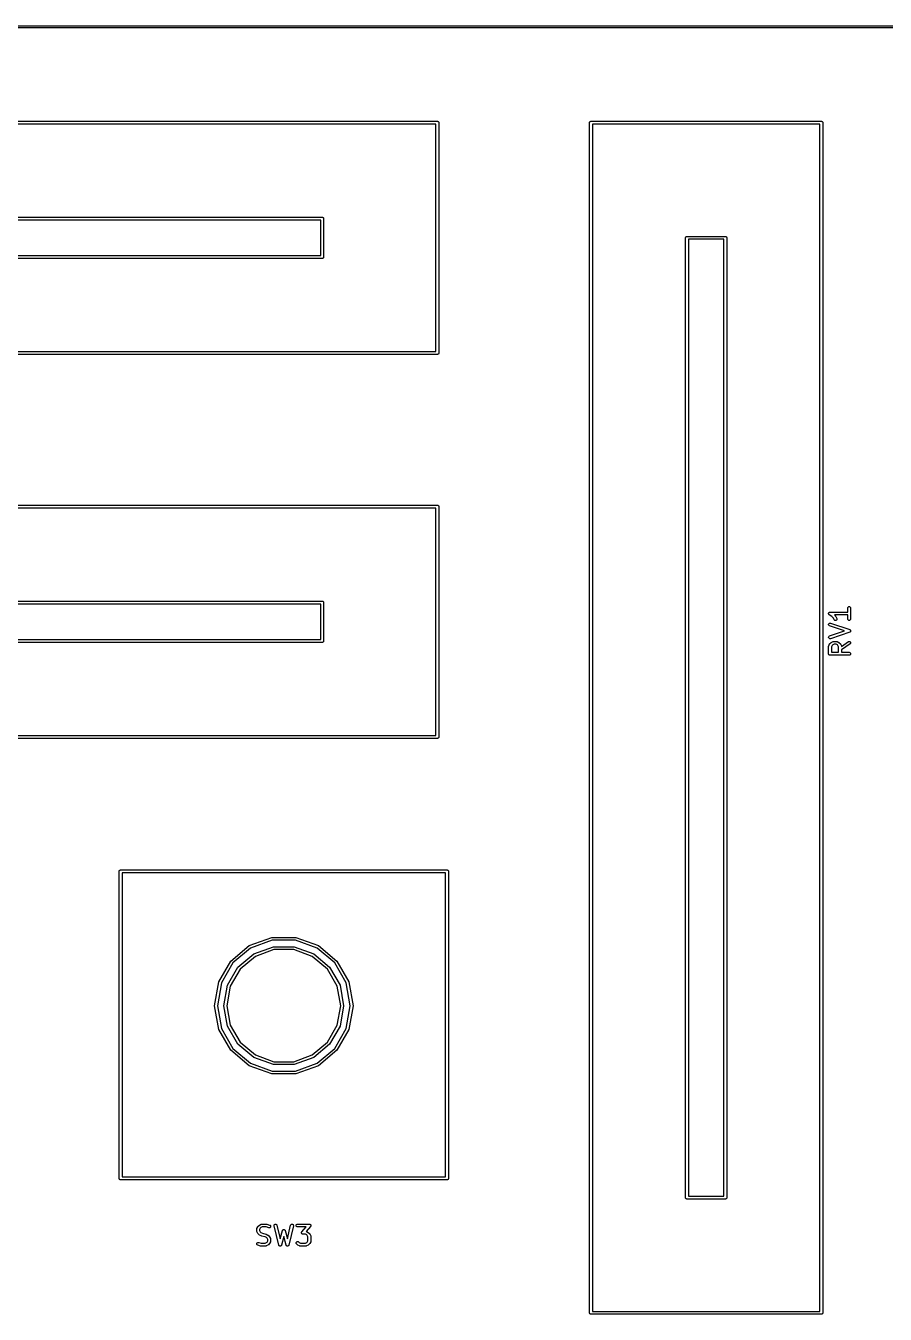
# Model space of a CAD drawing. Extents: x 21 to 201, y -164 to -39.
# Drawn here: x 74.6 to 119.3, y -106.1 to -39 of the extents above; entities that cross this region are included whole.
import ezdxf

# ---------------------------------------------------------------- set-up
doc = ezdxf.new("R2010")
doc.units = 0
doc.header["$MEASUREMENT"] = 0
doc.layers.add('BLACK', color=7, linetype='CONTINUOUS')

msp = doc.modelspace()

# ---------------------------------------------------------------- linework, layer by layer
at = {"layer": 'Black'}
for p, q in [((21, -38.95), (201, -38.95)), ((200.95, -39.05), (21.05, -39.05)), ((34, -43.925), (96, -43.925)), ((95.925, -44.075), (34.075, -44.075)), ((95.925, -55.925), (95.925, -44.075)), ((96, -43.925), (96.0065, -43.9261)), ((96.0065, -43.9261), (96.013, -43.9261)), ((96.013, -43.9261), (96.0192, -43.9284)), ((96.0192, -43.9284), (96.0257, -43.9295)), ((96.0257, -43.9295), (96.0313, -43.9328)), ((96.0313, -43.9328), (96.0375, -43.935)), ((96.0375, -43.935), (96.0425, -43.9393)), ((96.0425, -43.9393), (96.0482, -43.9425)), ((96.0482, -43.9425), (96.0524, -43.9476)), ((96.0524, -43.9476), (96.0575, -43.9518)), ((96.0575, -43.9518), (96.0607, -43.9575)), ((96.0607, -43.9575), (96.065, -43.9625)), ((96.065, -43.9625), (96.0672, -43.9687)), ((96.0672, -43.9687), (96.0705, -43.9743)), ((96.0705, -43.9743), (96.0716, -43.9808)), ((96.0716, -43.9808), (96.0739, -43.987)), ((96.0739, -43.987), (96.0739, -43.9935)), ((96.0739, -43.9935), (96.075, -44)), ((96.075, -44), (96.075, -56)), ((103.925, -44), (103.926, -43.9935)), ((103.925, -106), (103.925, -44)), ((103.926, -43.987), (103.928, -43.9808)), ((103.926, -43.9935), (103.926, -43.987)), ((103.928, -43.9808), (103.93, -43.9743)), ((103.93, -43.9743), (103.933, -43.9687)), ((103.933, -43.9687), (103.935, -43.9625)), ((103.935, -43.9625), (103.939, -43.9575)), ((103.939, -43.9575), (103.943, -43.9518)), ((103.943, -43.9518), (103.948, -43.9476)), ((103.948, -43.9476), (103.952, -43.9425)), ((103.952, -43.9425), (103.957, -43.9393)), ((103.957, -43.9393), (103.962, -43.935)), ((103.962, -43.935), (103.969, -43.9328)), ((103.969, -43.9328), (103.974, -43.9295)), ((103.974, -43.9295), (103.981, -43.9284)), ((103.981, -43.9284), (103.987, -43.9261)), ((103.987, -43.9261), (103.994, -43.9261)), ((103.994, -43.9261), (104, -43.925)), ((104, -43.925), (116, -43.925)), ((104.075, -44.075), (104.075, -105.925)), ((115.925, -44.075), (104.075, -44.075)), ((115.925, -105.5), (115.925, -44.075)), ((116, -43.925), (116.006, -43.9261)), ((116.006, -43.9261), (116.013, -43.9261)), ((116.013, -43.9261), (116.019, -43.9284)), ((116.019, -43.9284), (116.026, -43.9295)), ((116.026, -43.9295), (116.031, -43.9328)), ((116.031, -43.9328), (116.037, -43.935)), ((116.037, -43.935), (116.043, -43.9393)), ((116.043, -43.9393), (116.048, -43.9425)), ((116.048, -43.9425), (116.052, -43.9476)), ((116.052, -43.9476), (116.057, -43.9518)), ((116.057, -43.9518), (116.061, -43.9575)), ((116.061, -43.9575), (116.065, -43.9625)), ((116.065, -43.9625), (116.067, -43.9687)), ((116.067, -43.9687), (116.07, -43.9743)), ((116.07, -43.9743), (116.072, -43.9808)), ((116.072, -43.9808), (116.074, -43.987)), ((116.074, -43.987), (116.074, -43.9935)), ((116.074, -43.9935), (116.075, -44)), ((116.075, -44), (116.075, -105.5)), ((40, -48.925), (90, -48.925)), ((90, -48.925), (90.0065, -48.9261)), ((90.0065, -48.9261), (90.013, -48.9261)), ((90.013, -48.9261), (90.0192, -48.9284)), ((90.0192, -48.9284), (90.0257, -48.9295)), ((90.0257, -48.9295), (90.0313, -48.9328)), ((90.0313, -48.9328), (90.0375, -48.935)), ((90.0375, -48.935), (90.0425, -48.9393)), ((90.0425, -48.9393), (90.0482, -48.9425)), ((90.0482, -48.9425), (90.0524, -48.9476)), ((90.0524, -48.9476), (90.0575, -48.9518)), ((90.0575, -48.9518), (90.0607, -48.9575)), ((90.0607, -48.9575), (90.065, -48.9625)), ((90.065, -48.9625), (90.0672, -48.9687)), ((90.0672, -48.9687), (90.0705, -48.9743)), ((90.0705, -48.9743), (90.0716, -48.9808)), ((90.0716, -48.9808), (90.0739, -48.987)), ((90.0739, -48.987), (90.0739, -48.9935)), ((90.0739, -48.9935), (90.075, -49)), ((90.075, -49), (90.075, -51)), ((89.925, -49.075), (40.075, -49.075)), ((89.925, -50.925), (89.925, -49.075)), ((108.925, -50), (108.926, -49.9935)), ((108.925, -100), (108.925, -50)), ((108.926, -49.987), (108.928, -49.9808)), ((108.926, -49.9935), (108.926, -49.987)), ((108.928, -49.9808), (108.93, -49.9743)), ((108.93, -49.9743), (108.933, -49.9687)), ((108.933, -49.9687), (108.935, -49.9625)), ((108.935, -49.9625), (108.939, -49.9575)), ((108.939, -49.9575), (108.943, -49.9518)), ((108.943, -49.9518), (108.948, -49.9476)), ((108.948, -49.9476), (108.952, -49.9425)), ((108.952, -49.9425), (108.957, -49.9393)), ((108.957, -49.9393), (108.962, -49.935)), ((108.962, -49.935), (108.969, -49.9328)), ((108.969, -49.9328), (108.974, -49.9295)), ((108.974, -49.9295), (108.981, -49.9284)), ((108.981, -49.9284), (108.987, -49.9261)), ((108.987, -49.9261), (108.994, -49.9261)), ((108.994, -49.9261), (109, -49.925)), ((109, -49.925), (111, -49.925)), ((109.075, -50.075), (109.075, -99.925)), ((110.925, -50.075), (109.075, -50.075)), ((110.925, -99.925), (110.925, -50.075)), ((111, -49.925), (111.006, -49.9261)), ((111.006, -49.9261), (111.013, -49.9261)), ((111.013, -49.9261), (111.019, -49.9284)), ((111.019, -49.9284), (111.026, -49.9295)), ((111.026, -49.9295), (111.031, -49.9328)), ((111.031, -49.9328), (111.037, -49.935)), ((111.037, -49.935), (111.043, -49.9393)), ((111.043, -49.9393), (111.048, -49.9425)), ((111.048, -49.9425), (111.052, -49.9476)), ((111.052, -49.9476), (111.057, -49.9518)), ((111.057, -49.9518), (111.061, -49.9575)), ((111.061, -49.9575), (111.065, -49.9625)), ((111.065, -49.9625), (111.067, -49.9687)), ((111.067, -49.9687), (111.07, -49.9743)), ((111.07, -49.9743), (111.072, -49.9808)), ((111.072, -49.9808), (111.074, -49.987)), ((111.074, -49.987), (111.074, -49.9935)), ((111.074, -49.9935), (111.075, -50)), ((111.075, -50), (111.075, -100)), ((40.075, -50.925), (89.925, -50.925)), ((90.0739, -51.013), (90.0716, -51.0192)), ((90.075, -51), (90.0739, -51.0065)), ((90.0739, -51.0065), (90.0739, -51.013)), ((90, -51.075), (40, -51.075)), ((90.0065, -51.0739), (90, -51.075)), ((90.013, -51.0739), (90.0065, -51.0739)), ((90.0192, -51.0716), (90.013, -51.0739)), ((90.0257, -51.0705), (90.0192, -51.0716)), ((90.0313, -51.0672), (90.0257, -51.0705)), ((90.0375, -51.065), (90.0313, -51.0672)), ((90.0425, -51.0607), (90.0375, -51.065)), ((90.0482, -51.0575), (90.0425, -51.0607)), ((90.0524, -51.0524), (90.0482, -51.0575)), ((90.0575, -51.0482), (90.0524, -51.0524)), ((90.0607, -51.0425), (90.0575, -51.0482)), ((90.065, -51.0375), (90.0607, -51.0425)), ((90.0672, -51.0313), (90.065, -51.0375)), ((90.0705, -51.0257), (90.0672, -51.0313)), ((90.0716, -51.0192), (90.0705, -51.0257)), ((34.5, -55.925), (95.925, -55.925)), ((96, -56.075), (34.5, -56.075)), ((96.0065, -56.0739), (96, -56.075)), ((96.013, -56.0739), (96.0065, -56.0739)), ((96.0192, -56.0716), (96.013, -56.0739)), ((96.0257, -56.0705), (96.0192, -56.0716)), ((96.0313, -56.0672), (96.0257, -56.0705)), ((96.0375, -56.065), (96.0313, -56.0672)), ((96.0425, -56.0607), (96.0375, -56.065)), ((96.0482, -56.0575), (96.0425, -56.0607)), ((96.0524, -56.0524), (96.0482, -56.0575)), ((96.0575, -56.0482), (96.0524, -56.0524)), ((96.0607, -56.0425), (96.0575, -56.0482)), ((96.065, -56.0375), (96.0607, -56.0425)), ((96.0672, -56.0313), (96.065, -56.0375)), ((96.0705, -56.0257), (96.0672, -56.0313)), ((96.0716, -56.0192), (96.0705, -56.0257)), ((96.0739, -56.013), (96.0716, -56.0192)), ((96.075, -56), (96.0739, -56.0065)), ((96.0739, -56.0065), (96.0739, -56.013)), ((34, -63.925), (96, -63.925)), ((95.925, -64.075), (34.075, -64.075)), ((95.925, -75.925), (95.925, -64.075)), ((96, -63.925), (96.0065, -63.9261)), ((96.0065, -63.9261), (96.013, -63.9261)), ((96.013, -63.9261), (96.0192, -63.9284)), ((96.0192, -63.9284), (96.0257, -63.9295)), ((96.0257, -63.9295), (96.0313, -63.9328)), ((96.0313, -63.9328), (96.0375, -63.935)), ((96.0375, -63.935), (96.0425, -63.9393)), ((96.0425, -63.9393), (96.0482, -63.9425)), ((96.0482, -63.9425), (96.0524, -63.9476)), ((96.0524, -63.9476), (96.0575, -63.9518)), ((96.0575, -63.9518), (96.0607, -63.9575)), ((96.0607, -63.9575), (96.065, -63.9625)), ((96.065, -63.9625), (96.0672, -63.9687)), ((96.0672, -63.9687), (96.0705, -63.9743)), ((96.0705, -63.9743), (96.0716, -63.9808)), ((96.0716, -63.9808), (96.0739, -63.987)), ((96.0739, -63.987), (96.0739, -63.9935)), ((96.0739, -63.9935), (96.075, -64)), ((96.075, -64), (96.075, -76)), ((40, -68.925), (90, -68.925)), ((89.925, -69.075), (40.075, -69.075)), ((89.925, -70.925), (89.925, -69.075)), ((90, -68.925), (90.0065, -68.9261)), ((90.0065, -68.9261), (90.013, -68.9261)), ((90.013, -68.9261), (90.0192, -68.9284)), ((90.0192, -68.9284), (90.0257, -68.9295)), ((90.0257, -68.9295), (90.0313, -68.9328)), ((90.0313, -68.9328), (90.0375, -68.935)), ((90.0375, -68.935), (90.0425, -68.9393)), ((90.0425, -68.9393), (90.0482, -68.9425)), ((90.0482, -68.9425), (90.0524, -68.9476)), ((90.0524, -68.9476), (90.0575, -68.9518)), ((90.0575, -68.9518), (90.0607, -68.9575)), ((90.0607, -68.9575), (90.065, -68.9625)), ((90.065, -68.9625), (90.0672, -68.9687)), ((90.0672, -68.9687), (90.0705, -68.9743)), ((90.0705, -68.9743), (90.0716, -68.9808)), ((90.0716, -68.9808), (90.0739, -68.987)), ((90.0739, -68.987), (90.0739, -68.9935)), ((90.0739, -68.9935), (90.075, -69)), ((90.075, -69), (90.075, -71)), ((116.378, -69.5666), (116.379, -69.5626)), ((116.379, -69.5755), (116.378, -69.5666)), ((116.379, -69.5584), (116.382, -69.55)), ((116.379, -69.5626), (116.379, -69.5584)), ((116.379, -69.5845), (116.379, -69.5755)), ((116.38, -69.5884), (116.379, -69.5845)), ((116.38, -69.5925), (116.38, -69.5884)), ((116.384, -69.6005), (116.38, -69.5925)), ((116.382, -69.55), (116.384, -69.5413)), ((116.384, -69.5413), (116.386, -69.5378)), ((116.387, -69.6089), (116.384, -69.6005)), ((116.386, -69.5378), (116.387, -69.5339)), ((116.387, -69.5339), (116.393, -69.5271)), ((116.39, -69.6121), (116.387, -69.6089)), ((116.392, -69.6158), (116.39, -69.6121)), ((116.398, -69.622), (116.392, -69.6158)), ((116.393, -69.5271), (116.398, -69.5196)), ((116.398, -69.5196), (116.402, -69.5172)), ((116.404, -69.6289), (116.398, -69.622)), ((116.402, -69.5172), (116.404, -69.514)), ((116.404, -69.514), (116.412, -69.5095)), ((116.408, -69.631), (116.404, -69.6289)), ((116.411, -69.6338), (116.408, -69.631)), ((116.547, -69.725), (116.411, -69.6338)), ((116.412, -69.5095), (116.419, -69.5042)), ((116.419, -69.5042), (116.423, -69.503)), ((116.423, -69.503), (116.427, -69.501)), ((116.427, -69.501), (116.436, -69.4994)), ((116.436, -69.4994), (116.444, -69.4969)), ((116.444, -69.4969), (116.448, -69.4972)), ((116.448, -69.4972), (116.452, -69.4964)), ((116.452, -69.4964), (117.377, -69.4964)), ((116.629, -69.8063), (116.547, -69.725)), ((116.671, -69.8907), (116.629, -69.8063)), ((117.377, -69.6464), (116.681, -69.6464)), ((116.681, -69.6464), (116.744, -69.7089)), ((116.744, -69.7089), (116.75, -69.7187)), ((116.75, -69.7187), (116.758, -69.7284)), ((116.758, -69.7284), (116.805, -69.8236)), ((117.377, -69.2857), (117.382, -69.2601)), ((117.377, -69.4964), (117.377, -69.2857)), ((117.377, -69.8571), (117.377, -69.6464)), ((117.382, -69.2601), (117.395, -69.2375)), ((117.395, -69.2375), (117.415, -69.2208)), ((117.415, -69.2208), (117.439, -69.2119)), ((117.439, -69.2119), (117.465, -69.2119)), ((117.465, -69.2119), (117.49, -69.2208)), ((117.49, -69.2208), (117.51, -69.2375)), ((117.51, -69.2375), (117.523, -69.2601)), ((117.523, -69.2601), (117.527, -69.2857)), ((117.527, -69.2857), (117.527, -69.8571)), ((116.378, -70.1319), (116.386, -70.1071)), ((116.379, -70.1579), (116.378, -70.1319)), ((116.388, -70.1821), (116.379, -70.1579)), ((116.386, -70.1071), (116.403, -70.0867)), ((116.406, -70.2016), (116.388, -70.1821)), ((116.403, -70.0867), (116.425, -70.0731)), ((116.429, -70.214), (116.406, -70.2016)), ((116.425, -70.0731), (116.45, -70.0679)), ((117.215, -70.4762), (116.429, -70.214)), ((116.429, -70.7384), (117.215, -70.4762)), ((116.45, -70.0679), (116.476, -70.0717)), ((116.476, -70.0717), (117.476, -70.405)), ((116.687, -69.9116), (116.671, -69.8907)), ((116.708, -69.926), (116.687, -69.9116)), ((116.734, -69.932), (116.708, -69.926)), ((116.759, -69.929), (116.734, -69.932)), ((116.783, -69.9174), (116.759, -69.929)), ((116.801, -69.8985), (116.783, -69.9174)), ((116.811, -69.8746), (116.801, -69.8985)), ((116.805, -69.8236), (116.813, -69.8486)), ((116.813, -69.8486), (116.811, -69.8746)), ((117.382, -69.8828), (117.377, -69.8571)), ((117.395, -69.9054), (117.382, -69.8828)), ((117.415, -69.9221), (117.395, -69.9054)), ((117.439, -69.931), (117.415, -69.9221)), ((117.465, -69.931), (117.439, -69.931)), ((117.49, -69.9221), (117.465, -69.931)), ((117.476, -70.405), (117.478, -70.406)), ((117.478, -70.406), (117.48, -70.4064)), ((117.48, -70.4064), (117.489, -70.4122)), ((117.489, -70.4122), (117.499, -70.4174)), ((117.51, -69.9054), (117.49, -69.9221)), ((117.499, -70.4174), (117.5, -70.419)), ((117.5, -70.419), (117.502, -70.4201)), ((117.502, -70.4201), (117.509, -70.4287)), ((117.509, -70.4287), (117.516, -70.4369)), ((117.523, -69.8828), (117.51, -69.9054)), ((117.516, -70.4369), (117.517, -70.4389)), ((117.517, -70.4389), (117.518, -70.4405)), ((117.518, -70.4405), (117.522, -70.4509)), ((117.522, -70.4509), (117.526, -70.4612)), ((117.527, -69.8571), (117.523, -69.8828)), ((117.526, -70.4612), (117.526, -70.4632)), ((117.526, -70.4632), (117.527, -70.4652)), ((117.527, -70.4652), (117.526, -70.4762)), ((117.526, -70.4762), (117.527, -70.4872)), ((90, -71.075), (40, -71.075)), ((40.075, -70.925), (89.925, -70.925)), ((90.0065, -71.0739), (90, -71.075)), ((90.013, -71.0739), (90.0065, -71.0739)), ((90.0192, -71.0716), (90.013, -71.0739)), ((90.0257, -71.0705), (90.0192, -71.0716)), ((90.0313, -71.0672), (90.0257, -71.0705)), ((90.0375, -71.065), (90.0313, -71.0672)), ((90.0425, -71.0607), (90.0375, -71.065)), ((90.0482, -71.0575), (90.0425, -71.0607)), ((90.0524, -71.0524), (90.0482, -71.0575)), ((90.0575, -71.0482), (90.0524, -71.0524)), ((90.0607, -71.0425), (90.0575, -71.0482)), ((90.065, -71.0375), (90.0607, -71.0425)), ((90.0672, -71.0313), (90.065, -71.0375)), ((90.0705, -71.0257), (90.0672, -71.0313)), ((90.0716, -71.0192), (90.0705, -71.0257)), ((90.0739, -71.013), (90.0716, -71.0192)), ((90.075, -71), (90.0739, -71.0065)), ((90.0739, -71.0065), (90.0739, -71.013)), ((116.378, -70.8205), (116.379, -70.7945)), ((116.386, -70.8452), (116.378, -70.8205)), ((116.379, -70.7945), (116.388, -70.7703)), ((116.403, -70.8656), (116.386, -70.8452)), ((116.388, -70.7703), (116.406, -70.7508)), ((116.425, -70.8793), (116.403, -70.8656)), ((116.406, -70.7508), (116.429, -70.7384)), ((116.45, -70.8845), (116.425, -70.8793)), ((116.433, -71.1569), (116.44, -71.1473)), ((116.44, -71.1473), (116.447, -71.1374)), ((116.447, -71.1374), (116.495, -71.0898)), ((116.476, -70.8807), (116.45, -70.8845)), ((117.476, -70.5473), (116.476, -70.8807)), ((116.495, -71.0898), (116.504, -71.0829)), ((116.504, -71.0829), (116.514, -71.0758)), ((116.514, -71.0758), (116.609, -71.0282)), ((116.609, -71.0282), (116.613, -71.0269)), ((116.613, -71.0269), (116.617, -71.0248)), ((116.617, -71.0248), (116.626, -71.0232)), ((116.626, -71.0232), (116.634, -71.0207)), ((116.634, -71.0207), (116.639, -71.021)), ((116.639, -71.021), (116.643, -71.0202)), ((116.643, -71.0202), (116.786, -71.0202)), ((116.786, -71.0202), (116.79, -71.021)), ((116.79, -71.021), (116.794, -71.0207)), ((116.794, -71.0207), (116.803, -71.0232)), ((116.803, -71.0232), (116.811, -71.0248)), ((116.811, -71.0248), (116.815, -71.0269)), ((116.815, -71.0269), (116.819, -71.0282)), ((116.819, -71.0282), (116.914, -71.0758)), ((116.914, -71.0758), (116.924, -71.0829)), ((116.924, -71.0829), (116.934, -71.0898)), ((116.934, -71.0898), (116.982, -71.1374)), ((116.982, -71.1374), (116.988, -71.1473)), ((116.988, -71.1473), (116.996, -71.1569)), ((117.051, -71.2847), (117.409, -71.0338)), ((117.409, -71.0338), (117.433, -71.0228)), ((117.433, -71.0228), (117.459, -71.0205)), ((117.459, -71.0205), (117.484, -71.0273)), ((117.478, -70.5464), (117.476, -70.5473)), ((117.48, -70.5459), (117.478, -70.5464)), ((117.489, -70.5402), (117.48, -70.5459)), ((117.484, -71.0273), (117.505, -71.0422)), ((117.499, -70.5349), (117.489, -70.5402)), ((117.514, -71.1383), (117.495, -71.1567)), ((117.5, -70.5334), (117.499, -70.5349)), ((117.502, -70.5323), (117.5, -70.5334)), ((117.509, -70.5237), (117.502, -70.5323)), ((117.505, -71.0422), (117.52, -71.0636)), ((117.516, -70.5155), (117.509, -70.5237)), ((117.525, -71.1147), (117.514, -71.1383)), ((117.517, -70.5135), (117.516, -70.5155)), ((117.518, -70.5119), (117.517, -70.5135)), ((117.522, -70.5015), (117.518, -70.5119)), ((117.52, -71.0636), (117.527, -71.0887)), ((117.526, -70.4912), (117.522, -70.5015)), ((117.527, -71.0887), (117.525, -71.1147)), ((117.527, -70.4872), (117.526, -70.4892)), ((117.526, -70.4892), (117.526, -70.4912)), ((116.377, -71.2857), (116.378, -71.2815)), ((116.377, -71.6667), (116.377, -71.2857)), ((116.379, -71.6731), (116.377, -71.6667)), ((116.378, -71.2771), (116.38, -71.2687)), ((116.378, -71.2815), (116.378, -71.2771)), ((116.379, -71.6797), (116.379, -71.6731)), ((116.381, -71.6859), (116.379, -71.6797)), ((116.38, -71.2687), (116.382, -71.2601)), ((116.382, -71.6923), (116.381, -71.6859)), ((116.382, -71.2601), (116.384, -71.2563)), ((116.385, -71.698), (116.382, -71.6923)), ((116.384, -71.2563), (116.385, -71.2522)), ((116.385, -71.2522), (116.433, -71.1569)), ((116.387, -71.7042), (116.385, -71.698)), ((116.392, -71.7092), (116.387, -71.7042)), ((116.395, -71.7149), (116.392, -71.7092)), ((116.4, -71.7191), (116.395, -71.7149)), ((116.404, -71.7241), (116.4, -71.7191)), ((116.41, -71.7274), (116.404, -71.7241)), ((116.415, -71.7316), (116.41, -71.7274)), ((116.421, -71.7339), (116.415, -71.7316)), ((116.427, -71.7371), (116.421, -71.7339)), ((116.433, -71.7383), (116.427, -71.7371)), ((116.439, -71.7405), (116.433, -71.7383)), ((116.446, -71.7405), (116.439, -71.7405)), ((116.452, -71.7417), (116.446, -71.7405)), ((117.452, -71.7417), (116.452, -71.7417)), ((116.562, -71.2349), (116.527, -71.3034)), ((116.527, -71.3034), (116.527, -71.5917)), ((116.527, -71.5917), (116.901, -71.5917)), ((116.592, -71.2045), (116.562, -71.2349)), ((116.661, -71.1702), (116.592, -71.2045)), ((116.768, -71.1702), (116.661, -71.1702)), ((116.837, -71.2045), (116.768, -71.1702)), ((116.867, -71.2349), (116.837, -71.2045)), ((116.901, -71.3034), (116.867, -71.2349)), ((116.901, -71.5917), (116.901, -71.3034)), ((116.996, -71.1569), (117.043, -71.2522)), ((117.043, -71.2522), (117.045, -71.2563)), ((117.045, -71.2563), (117.047, -71.2601)), ((117.047, -71.2601), (117.048, -71.2687)), ((117.048, -71.2687), (117.051, -71.2771)), ((117.051, -71.2771), (117.05, -71.2815)), ((117.05, -71.2815), (117.051, -71.2847)), ((117.495, -71.1567), (117.051, -71.4676)), ((117.051, -71.4676), (117.051, -71.5917)), ((117.051, -71.5917), (117.452, -71.5917)), ((117.452, -71.5917), (117.478, -71.5962)), ((117.478, -71.7371), (117.452, -71.7417)), ((117.478, -71.5962), (117.501, -71.6092)), ((117.501, -71.7241), (117.478, -71.7371)), ((117.501, -71.6092), (117.517, -71.6292)), ((117.517, -71.7042), (117.501, -71.7241)), ((117.517, -71.6292), (117.526, -71.6536)), ((117.526, -71.6797), (117.517, -71.7042)), ((117.526, -71.6536), (117.526, -71.6797)), ((34.5, -75.925), (95.925, -75.925)), ((96, -76.075), (34.5, -76.075)), ((96.0065, -76.0739), (96, -76.075)), ((96.013, -76.0739), (96.0065, -76.0739)), ((96.0192, -76.0716), (96.013, -76.0739)), ((96.0257, -76.0705), (96.0192, -76.0716)), ((96.0313, -76.0672), (96.0257, -76.0705)), ((96.0375, -76.065), (96.0313, -76.0672)), ((96.0425, -76.0607), (96.0375, -76.065)), ((96.0482, -76.0575), (96.0425, -76.0607)), ((96.0524, -76.0524), (96.0482, -76.0575)), ((96.0575, -76.0482), (96.0524, -76.0524)), ((96.0607, -76.0425), (96.0575, -76.0482)), ((96.065, -76.0375), (96.0607, -76.0425)), ((96.0672, -76.0313), (96.065, -76.0375)), ((96.0705, -76.0257), (96.0672, -76.0313)), ((96.0716, -76.0192), (96.0705, -76.0257)), ((96.0739, -76.013), (96.0716, -76.0192)), ((96.075, -76), (96.0739, -76.0065)), ((96.0739, -76.0065), (96.0739, -76.013)), ((79.425, -83), (79.4261, -82.9935)), ((79.425, -99), (79.425, -83)), ((79.4261, -82.987), (79.4284, -82.9808)), ((79.4261, -82.9935), (79.4261, -82.987)), ((79.4284, -82.9808), (79.4295, -82.9743)), ((79.4295, -82.9743), (79.4328, -82.9687)), ((79.4328, -82.9687), (79.435, -82.9625)), ((79.435, -82.9625), (79.4393, -82.9575)), ((79.4393, -82.9575), (79.4425, -82.9518)), ((79.4425, -82.9518), (79.4476, -82.9476)), ((79.4476, -82.9476), (79.4518, -82.9425)), ((79.4518, -82.9425), (79.4575, -82.9393)), ((79.4575, -82.9393), (79.4625, -82.935)), ((79.4625, -82.935), (79.4687, -82.9328)), ((79.4687, -82.9328), (79.4743, -82.9295)), ((79.4743, -82.9295), (79.4808, -82.9284)), ((79.4808, -82.9284), (79.487, -82.9261)), ((79.487, -82.9261), (79.4935, -82.9261)), ((79.4935, -82.9261), (79.5, -82.925)), ((79.5, -82.925), (96.5, -82.925)), ((79.575, -83.075), (79.575, -98.925)), ((96.425, -83.075), (79.575, -83.075)), ((96.425, -90), (96.425, -83.075)), ((96.5, -82.925), (96.5065, -82.9261)), ((96.5065, -82.9261), (96.513, -82.9261)), ((96.513, -82.9261), (96.5192, -82.9284)), ((96.5192, -82.9284), (96.5257, -82.9295)), ((96.5257, -82.9295), (96.5313, -82.9328)), ((96.5313, -82.9328), (96.5375, -82.935)), ((96.5375, -82.935), (96.5425, -82.9393)), ((96.5425, -82.9393), (96.5482, -82.9425)), ((96.5482, -82.9425), (96.5524, -82.9476)), ((96.5524, -82.9476), (96.5575, -82.9518)), ((96.5575, -82.9518), (96.5607, -82.9575)), ((96.5607, -82.9575), (96.565, -82.9625)), ((96.565, -82.9625), (96.5672, -82.9687)), ((96.5672, -82.9687), (96.5705, -82.9743)), ((96.5705, -82.9743), (96.5716, -82.9808)), ((96.5716, -82.9808), (96.5739, -82.987)), ((96.5739, -82.987), (96.5739, -82.9935)), ((96.5739, -82.9935), (96.575, -83)), ((96.575, -83), (96.575, -90)), ((86.1947, -86.8732), (87.373, -86.4443)), ((87.373, -86.4443), (88.627, -86.4443)), ((88.627, -86.4443), (89.8053, -86.8732)), ((85.2342, -87.6792), (86.1947, -86.8732)), ((86.2697, -87.0031), (85.3491, -87.7756)), ((87.3991, -86.592), (86.2697, -87.0031)), ((86.4418, -87.3011), (87.4588, -86.931)), ((87.4849, -87.0787), (86.5168, -87.431)), ((88.6009, -86.592), (87.3991, -86.592)), ((87.4588, -86.931), (88.5412, -86.931)), ((88.5151, -87.0787), (87.4849, -87.0787)), ((89.4832, -87.431), (88.5151, -87.0787)), ((88.5412, -86.931), (89.5582, -87.3011)), ((89.7303, -87.0031), (88.6009, -86.592)), ((90.6509, -87.7756), (89.7303, -87.0031)), ((89.8053, -86.8732), (90.7658, -87.6792)), ((84.6072, -88.7651), (85.2342, -87.6792)), ((85.3491, -87.7756), (84.7482, -88.8164)), ((85.6127, -87.9968), (86.4418, -87.3011)), ((86.5168, -87.431), (85.7276, -88.0932)), ((90.2724, -88.0932), (89.4832, -87.431)), ((89.5582, -87.3011), (90.3873, -87.9968)), ((91.2518, -88.8164), (90.6509, -87.7756)), ((90.7658, -87.6792), (91.3928, -88.7651)), ((85.0716, -88.9341), (85.6127, -87.9968)), ((85.7276, -88.0932), (85.2125, -88.9854)), ((90.7875, -88.9854), (90.2724, -88.0932)), ((90.3873, -87.9968), (90.9284, -88.9341)), ((84.3895, -90), (84.6072, -88.7651)), ((84.7482, -88.8164), (84.5395, -90)), ((84.8836, -90), (85.0716, -88.9341)), ((85.2125, -88.9854), (85.0336, -90)), ((90.9664, -90), (90.7875, -88.9854)), ((90.9284, -88.9341), (91.1164, -90)), ((91.4605, -90), (91.2518, -88.8164)), ((91.3928, -88.7651), (91.6105, -90)), ((84.6072, -91.2349), (84.3895, -90)), ((84.5395, -90), (84.7482, -91.1836)), ((85.0716, -91.0659), (84.8836, -90)), ((85.0336, -90), (85.2125, -91.0146)), ((90.7875, -91.0146), (90.9664, -90)), ((91.1164, -90), (90.9284, -91.0659)), ((91.2518, -91.1836), (91.4605, -90)), ((91.6105, -90), (91.3928, -91.2349)), ((96.425, -98.925), (96.425, -90)), ((96.575, -90), (96.575, -99)), ((85.2342, -92.3208), (84.6072, -91.2349)), ((84.7482, -91.1836), (85.3491, -92.2244)), ((85.6127, -92.0032), (85.0716, -91.0659)), ((85.2125, -91.0146), (85.7276, -91.9068)), ((90.2724, -91.9068), (90.7875, -91.0146)), ((90.9284, -91.0659), (90.3873, -92.0032)), ((90.6509, -92.2244), (91.2518, -91.1836)), ((91.3928, -91.2349), (90.7658, -92.3208)), ((85.7276, -91.9068), (86.5168, -92.569)), ((89.4832, -92.569), (90.2724, -91.9068)), ((86.1947, -93.1268), (85.2342, -92.3208)), ((85.3491, -92.2244), (86.2697, -92.9969)), ((86.4418, -92.6989), (85.6127, -92.0032)), ((86.5168, -92.569), (87.4849, -92.9213)), ((88.5151, -92.9213), (89.4832, -92.569)), ((90.3873, -92.0032), (89.5582, -92.6989)), ((89.7303, -92.9969), (90.6509, -92.2244)), ((90.7658, -92.3208), (89.8053, -93.1268)), ((87.373, -93.5557), (86.1947, -93.1268)), ((86.2697, -92.9969), (87.3991, -93.408)), ((87.4588, -93.069), (86.4418, -92.6989)), ((88.5412, -93.069), (87.4588, -93.069)), ((87.4849, -92.9213), (88.5151, -92.9213)), ((89.5582, -92.6989), (88.5412, -93.069)), ((88.6009, -93.408), (89.7303, -92.9969)), ((89.8053, -93.1268), (88.627, -93.5557)), ((88.627, -93.5557), (87.373, -93.5557)), ((87.3991, -93.408), (88.6009, -93.408)), ((79.4261, -99.0065), (79.425, -99)), ((79.4261, -99.013), (79.4261, -99.0065)), ((79.4284, -99.0192), (79.4261, -99.013)), ((79.4295, -99.0257), (79.4284, -99.0192)), ((79.4328, -99.0313), (79.4295, -99.0257)), ((79.435, -99.0375), (79.4328, -99.0313)), ((79.4393, -99.0425), (79.435, -99.0375)), ((79.4425, -99.0482), (79.4393, -99.0425)), ((79.4476, -99.0524), (79.4425, -99.0482)), ((79.4518, -99.0575), (79.4476, -99.0524)), ((79.4575, -99.0607), (79.4518, -99.0575)), ((79.4625, -99.065), (79.4575, -99.0607)), ((79.4687, -99.0672), (79.4625, -99.065)), ((79.4743, -99.0705), (79.4687, -99.0672)), ((79.4808, -99.0716), (79.4743, -99.0705)), ((79.487, -99.0739), (79.4808, -99.0716)), ((79.4935, -99.0739), (79.487, -99.0739)), ((79.5, -99.075), (79.4935, -99.0739)), ((96.5, -99.075), (79.5, -99.075)), ((79.575, -98.925), (96.425, -98.925)), ((96.5065, -99.0739), (96.5, -99.075)), ((96.513, -99.0739), (96.5065, -99.0739)), ((96.5192, -99.0716), (96.513, -99.0739)), ((96.5257, -99.0705), (96.5192, -99.0716)), ((96.5313, -99.0672), (96.5257, -99.0705)), ((96.5375, -99.065), (96.5313, -99.0672)), ((96.5425, -99.0607), (96.5375, -99.065)), ((96.5482, -99.0575), (96.5425, -99.0607)), ((96.5524, -99.0524), (96.5482, -99.0575)), ((96.5575, -99.0482), (96.5524, -99.0524)), ((96.5607, -99.0425), (96.5575, -99.0482)), ((96.565, -99.0375), (96.5607, -99.0425)), ((96.5672, -99.0313), (96.565, -99.0375)), ((96.5705, -99.0257), (96.5672, -99.0313)), ((96.5716, -99.0192), (96.5705, -99.0257)), ((96.5739, -99.013), (96.5716, -99.0192)), ((96.575, -99), (96.5739, -99.0065)), ((96.5739, -99.0065), (96.5739, -99.013)), ((108.926, -100.006), (108.925, -100)), ((108.926, -100.013), (108.926, -100.006)), ((108.928, -100.019), (108.926, -100.013)), ((109.075, -99.925), (110.925, -99.925)), ((111.074, -100.013), (111.072, -100.019)), ((111.075, -100), (111.074, -100.006)), ((111.074, -100.006), (111.074, -100.013)), ((108.93, -100.026), (108.928, -100.019)), ((108.933, -100.031), (108.93, -100.026)), ((108.935, -100.037), (108.933, -100.031)), ((108.939, -100.043), (108.935, -100.037)), ((108.943, -100.048), (108.939, -100.043)), ((108.948, -100.052), (108.943, -100.048)), ((108.952, -100.057), (108.948, -100.052)), ((108.957, -100.061), (108.952, -100.057)), ((108.962, -100.065), (108.957, -100.061)), ((108.969, -100.067), (108.962, -100.065)), ((108.974, -100.07), (108.969, -100.067)), ((108.981, -100.072), (108.974, -100.07)), ((108.987, -100.074), (108.981, -100.072)), ((108.994, -100.074), (108.987, -100.074)), ((109, -100.075), (108.994, -100.074)), ((111, -100.075), (109, -100.075)), ((111.006, -100.074), (111, -100.075)), ((111.013, -100.074), (111.006, -100.074)), ((111.019, -100.072), (111.013, -100.074)), ((111.026, -100.07), (111.019, -100.072)), ((111.031, -100.067), (111.026, -100.07)), ((111.037, -100.065), (111.031, -100.067)), ((111.043, -100.061), (111.037, -100.065)), ((111.048, -100.057), (111.043, -100.061)), ((111.052, -100.052), (111.048, -100.057)), ((111.057, -100.048), (111.052, -100.052)), ((111.061, -100.043), (111.057, -100.048)), ((111.065, -100.037), (111.061, -100.043)), ((111.067, -100.031), (111.065, -100.037)), ((111.07, -100.026), (111.067, -100.031)), ((111.072, -100.019), (111.07, -100.026)), ((86.5917, -101.643), (86.5924, -101.639)), ((86.5917, -101.738), (86.5917, -101.643)), ((86.5924, -101.742), (86.5917, -101.738)), ((86.5922, -101.634), (86.5947, -101.626)), ((86.5924, -101.639), (86.5922, -101.634)), ((86.5922, -101.747), (86.5924, -101.742)), ((86.5947, -101.755), (86.5922, -101.747)), ((86.5947, -101.626), (86.5962, -101.617)), ((86.5962, -101.764), (86.5947, -101.755)), ((86.5962, -101.617), (86.5984, -101.613)), ((86.5984, -101.767), (86.5962, -101.764)), ((86.5984, -101.613), (86.5996, -101.609)), ((86.5996, -101.772), (86.5984, -101.767)), ((86.5996, -101.609), (86.6472, -101.514)), ((86.6472, -101.867), (86.5996, -101.772)), ((86.6472, -101.514), (86.6544, -101.504)), ((86.6544, -101.877), (86.6472, -101.867)), ((86.6544, -101.504), (86.6613, -101.495)), ((86.6613, -101.886), (86.6544, -101.877)), ((86.6613, -101.495), (86.7089, -101.447)), ((86.7089, -101.934), (86.6613, -101.886)), ((86.7089, -101.447), (86.7187, -101.44)), ((86.7187, -101.941), (86.7089, -101.934)), ((86.7187, -101.44), (86.7284, -101.433)), ((86.7284, -101.948), (86.7187, -101.941)), ((86.7284, -101.433), (86.8236, -101.385)), ((86.8236, -101.996), (86.7284, -101.948)), ((86.7759, -101.592), (86.7417, -101.661)), ((86.7417, -101.661), (86.7417, -101.72)), ((86.7417, -101.72), (86.7759, -101.789)), ((86.8063, -101.562), (86.7759, -101.592)), ((86.7759, -101.789), (86.8063, -101.819)), ((86.8748, -101.527), (86.8063, -101.562)), ((86.8063, -101.819), (86.8833, -101.858)), ((86.8236, -101.385), (86.8277, -101.384)), ((86.8315, -101.998), (86.8236, -101.996)), ((86.8277, -101.384), (86.8315, -101.382)), ((86.8315, -101.382), (86.8401, -101.38)), ((86.839, -102.001), (86.8315, -101.998)), ((87.0214, -102.047), (86.839, -102.001)), ((86.8401, -101.38), (86.8486, -101.378)), ((86.8486, -101.378), (86.8529, -101.378)), ((86.8529, -101.378), (86.8571, -101.377)), ((86.8571, -101.377), (87.0952, -101.377)), ((87.0831, -101.527), (86.8748, -101.527)), ((86.8833, -101.858), (87.0658, -101.903)), ((87.0658, -101.903), (87.0733, -101.907)), ((87.0733, -101.907), (87.0812, -101.909)), ((87.0812, -101.909), (87.1764, -101.957)), ((87.2144, -101.571), (87.0831, -101.527)), ((87.0952, -101.377), (87.1071, -101.379)), ((87.1071, -101.379), (87.119, -101.381)), ((87.119, -101.381), (87.2618, -101.429)), ((87.1764, -101.957), (87.1861, -101.964)), ((87.1861, -101.964), (87.1959, -101.971)), ((87.1959, -101.971), (87.2435, -102.018)), ((87.2401, -101.575), (87.2144, -101.571)), ((87.2657, -101.57), (87.2401, -101.575)), ((87.2435, -102.018), (87.2504, -102.028)), ((87.2504, -102.028), (87.2576, -102.038)), ((87.2618, -101.429), (87.2847, -101.441)), ((87.2879, -101.556), (87.2657, -101.57)), ((87.2847, -101.441), (87.302, -101.461)), ((87.304, -101.536), (87.2879, -101.556)), ((87.302, -101.461), (87.3116, -101.485)), ((87.3123, -101.511), (87.304, -101.536)), ((87.3116, -101.485), (87.3123, -101.511)), ((87.4969, -101.444), (87.5044, -101.419)), ((87.4985, -101.47), (87.4969, -101.444)), ((87.7366, -102.47), (87.4985, -101.47)), ((87.5044, -101.419), (87.5199, -101.398)), ((87.5199, -101.398), (87.5417, -101.384)), ((87.5417, -101.384), (87.567, -101.378)), ((87.567, -101.378), (87.5929, -101.381)), ((87.5929, -101.381), (87.6162, -101.392)), ((87.6162, -101.392), (87.634, -101.411)), ((87.634, -101.411), (87.6444, -101.435)), ((87.6444, -101.435), (87.8136, -102.146)), ((87.8136, -102.146), (87.9275, -101.719)), ((88, -102.029), (87.882, -102.472)), ((87.9275, -101.719), (87.9303, -101.713)), ((87.9303, -101.713), (87.9321, -101.706)), ((87.9321, -101.706), (87.9358, -101.701)), ((87.9358, -101.701), (87.9385, -101.695)), ((87.9385, -101.695), (87.9432, -101.69)), ((87.9432, -101.69), (87.947, -101.685)), ((87.947, -101.685), (87.9523, -101.681)), ((87.9523, -101.681), (87.9569, -101.677)), ((87.9569, -101.677), (87.9629, -101.674)), ((87.9629, -101.674), (87.9684, -101.67)), ((87.9684, -101.67), (87.9746, -101.668)), ((87.9746, -101.668), (87.9805, -101.666)), ((87.9805, -101.666), (87.9871, -101.665)), ((87.9871, -101.665), (87.9936, -101.663)), ((87.9936, -101.663), (88, -101.664)), ((88, -101.664), (88.0064, -101.663)), ((88.118, -102.472), (88, -102.029)), ((88.0064, -101.663), (88.0129, -101.665)), ((88.0129, -101.665), (88.0195, -101.666)), ((88.0195, -101.666), (88.0254, -101.668)), ((88.0254, -101.668), (88.0316, -101.67)), ((88.0316, -101.67), (88.0371, -101.674)), ((88.0371, -101.674), (88.0431, -101.677)), ((88.0431, -101.677), (88.0477, -101.681)), ((88.0477, -101.681), (88.053, -101.685)), ((88.053, -101.685), (88.0568, -101.69)), ((88.0568, -101.69), (88.0615, -101.695)), ((88.0615, -101.695), (88.0642, -101.701)), ((88.0642, -101.701), (88.0679, -101.706)), ((88.0679, -101.706), (88.0697, -101.713)), ((88.0697, -101.713), (88.0725, -101.719)), ((88.0725, -101.719), (88.1864, -102.146)), ((88.1864, -102.146), (88.3556, -101.435)), ((88.5015, -101.47), (88.2634, -102.47)), ((88.3556, -101.435), (88.366, -101.411)), ((88.366, -101.411), (88.3838, -101.392)), ((88.3838, -101.392), (88.4071, -101.381)), ((88.4071, -101.381), (88.433, -101.378)), ((88.433, -101.378), (88.4583, -101.384)), ((88.4583, -101.384), (88.4801, -101.398)), ((88.4801, -101.398), (88.4956, -101.419)), ((88.4956, -101.419), (88.5031, -101.444)), ((88.5031, -101.444), (88.5015, -101.47)), ((88.6404, -101.439), (88.6493, -101.415)), ((88.6404, -101.465), (88.6404, -101.439)), ((88.6493, -101.49), (88.6404, -101.465)), ((88.6493, -101.415), (88.6661, -101.395)), ((88.6661, -101.51), (88.6493, -101.49)), ((88.6661, -101.395), (88.6886, -101.382)), ((88.6886, -101.523), (88.6661, -101.51)), ((88.6886, -101.382), (88.7143, -101.377)), ((88.7143, -101.527), (88.6886, -101.523)), ((88.7143, -101.377), (89.3333, -101.377)), ((89.1681, -101.527), (88.7143, -101.527)), ((88.925, -101.832), (88.9261, -101.826)), ((88.9261, -101.839), (88.925, -101.832)), ((88.9261, -101.82), (88.9286, -101.813)), ((88.9261, -101.826), (88.9261, -101.82)), ((88.9261, -101.846), (88.9261, -101.839)), ((88.9281, -101.852), (88.9261, -101.846)), ((88.929, -101.858), (88.9281, -101.852)), ((88.9286, -101.813), (88.9301, -101.806)), ((88.9325, -101.864), (88.929, -101.858)), ((88.9301, -101.806), (88.9331, -101.801)), ((88.935, -101.871), (88.9325, -101.864)), ((88.9331, -101.801), (88.935, -101.796)), ((88.935, -101.796), (88.9398, -101.79)), ((88.9388, -101.875), (88.935, -101.871)), ((88.9416, -101.88), (88.9388, -101.875)), ((88.9398, -101.79), (88.9436, -101.784)), ((88.9471, -101.885), (88.9416, -101.88)), ((88.9436, -101.784), (89.1681, -101.527)), ((88.9518, -101.891), (88.9471, -101.885)), ((88.9568, -101.894), (88.9518, -101.891)), ((88.9612, -101.897), (88.9568, -101.894)), ((88.968, -101.9), (88.9612, -101.897)), ((88.9743, -101.904), (88.968, -101.9)), ((88.9801, -101.905), (88.9743, -101.904)), ((88.9855, -101.907), (88.9801, -101.905)), ((88.9928, -101.907), (88.9855, -101.907)), ((89, -101.908), (88.9928, -101.907)), ((89.1252, -101.908), (89, -101.908)), ((89.1937, -101.943), (89.1252, -101.908)), ((89.3898, -101.502), (89.1623, -101.762)), ((89.1623, -101.762), (89.1685, -101.763)), ((89.1685, -101.763), (89.1723, -101.765)), ((89.1723, -101.765), (89.1764, -101.766)), ((89.1764, -101.766), (89.2716, -101.814)), ((89.2241, -101.973), (89.1937, -101.943)), ((89.2583, -102.042), (89.2241, -101.973)), ((89.2716, -101.814), (89.2813, -101.821)), ((89.2813, -101.821), (89.2911, -101.828)), ((89.2911, -101.828), (89.3387, -101.876)), ((89.3333, -101.377), (89.3406, -101.379)), ((89.3387, -101.876), (89.3456, -101.885)), ((89.3406, -101.379), (89.3479, -101.379)), ((89.3456, -101.885), (89.3528, -101.895)), ((89.3479, -101.379), (89.3533, -101.381)), ((89.3528, -101.895), (89.4004, -101.99)), ((89.3533, -101.381), (89.359, -101.382)), ((89.359, -101.382), (89.3653, -101.386)), ((89.3653, -101.386), (89.3722, -101.388)), ((89.3722, -101.388), (89.3765, -101.392)), ((89.3765, -101.392), (89.3815, -101.395)), ((89.3815, -101.395), (89.3862, -101.401)), ((89.3862, -101.401), (89.3918, -101.405)), ((89.3936, -101.495), (89.3898, -101.502)), ((89.3918, -101.405), (89.3946, -101.41)), ((89.3983, -101.49), (89.3936, -101.495)), ((89.3946, -101.41), (89.3983, -101.415)), ((89.3983, -101.415), (89.4008, -101.422)), ((89.4003, -101.484), (89.3983, -101.49)), ((89.4033, -101.479), (89.4003, -101.484)), ((89.4004, -101.99), (89.4016, -101.994)), ((89.4008, -101.422), (89.4043, -101.428)), ((89.4016, -101.994), (89.4038, -101.998)), ((89.4047, -101.472), (89.4033, -101.479)), ((89.4038, -101.998), (89.4053, -102.007)), ((89.4043, -101.428), (89.4052, -101.434)), ((89.4072, -101.465), (89.4047, -101.472)), ((89.4052, -101.434), (89.4072, -101.439)), ((89.4053, -102.007), (89.4078, -102.015)), ((89.4072, -101.439), (89.4072, -101.447)), ((89.4072, -101.447), (89.4083, -101.454)), ((89.4083, -101.454), (89.4072, -101.46)), ((89.4072, -101.46), (89.4072, -101.465)), ((89.4078, -102.015), (89.4076, -102.02)), ((89.4076, -102.02), (89.4083, -102.024)), ((89.4083, -102.024), (89.4083, -102.262)), ((86.5925, -102.394), (86.6007, -102.369)), ((86.5932, -102.42), (86.5925, -102.394)), ((86.6028, -102.444), (86.5932, -102.42)), ((86.6007, -102.369), (86.6169, -102.349)), ((86.62, -102.464), (86.6028, -102.444)), ((86.6169, -102.349), (86.6391, -102.335)), ((86.6429, -102.476), (86.62, -102.464)), ((86.6391, -102.335), (86.6646, -102.33)), ((86.7858, -102.524), (86.6429, -102.476)), ((86.6646, -102.33), (86.6904, -102.334)), ((86.6904, -102.334), (86.8217, -102.377)), ((86.7977, -102.525), (86.7858, -102.524)), ((86.8095, -102.527), (86.7977, -102.525)), ((87.0476, -102.527), (86.8095, -102.527)), ((86.8217, -102.377), (87.0299, -102.377)), ((87.0984, -102.085), (87.0214, -102.047)), ((87.0299, -102.377), (87.0984, -102.343)), ((87.0519, -102.527), (87.0476, -102.527)), ((87.0562, -102.527), (87.0519, -102.527)), ((87.0646, -102.524), (87.0562, -102.527)), ((87.0733, -102.523), (87.0646, -102.524)), ((87.077, -102.521), (87.0733, -102.523)), ((87.0812, -102.519), (87.077, -102.521)), ((87.1764, -102.472), (87.0812, -102.519)), ((87.1288, -102.116), (87.0984, -102.085)), ((87.0984, -102.343), (87.1288, -102.313)), ((87.1631, -102.184), (87.1288, -102.116)), ((87.1288, -102.313), (87.1631, -102.244)), ((87.1631, -102.244), (87.1631, -102.184)), ((87.1861, -102.465), (87.1764, -102.472)), ((87.1959, -102.458), (87.1861, -102.465)), ((87.2435, -102.41), (87.1959, -102.458)), ((87.2504, -102.4), (87.2435, -102.41)), ((87.2576, -102.391), (87.2504, -102.4)), ((87.2576, -102.038), (87.3052, -102.133)), ((87.3052, -102.295), (87.2576, -102.391)), ((87.3052, -102.133), (87.3064, -102.137)), ((87.3064, -102.291), (87.3052, -102.295)), ((87.3064, -102.137), (87.3086, -102.141)), ((87.3086, -102.288), (87.3064, -102.291)), ((87.3086, -102.141), (87.3101, -102.15)), ((87.3101, -102.279), (87.3086, -102.288)), ((87.3101, -102.15), (87.3126, -102.158)), ((87.3126, -102.27), (87.3101, -102.279)), ((87.3126, -102.158), (87.3123, -102.162)), ((87.3123, -102.162), (87.3131, -102.167)), ((87.3131, -102.262), (87.3123, -102.266)), ((87.3123, -102.266), (87.3126, -102.27)), ((87.3131, -102.167), (87.3131, -102.262)), ((87.7396, -102.477), (87.7366, -102.47)), ((87.7416, -102.484), (87.7396, -102.477)), ((87.7447, -102.489), (87.7416, -102.484)), ((87.7469, -102.494), (87.7447, -102.489)), ((87.7522, -102.499), (87.7469, -102.494)), ((87.7566, -102.505), (87.7522, -102.499)), ((87.761, -102.509), (87.7566, -102.505)), ((87.7648, -102.513), (87.761, -102.509)), ((87.7716, -102.516), (87.7648, -102.513)), ((87.7779, -102.52), (87.7716, -102.516)), ((87.7832, -102.522), (87.7779, -102.52)), ((87.7881, -102.524), (87.7832, -102.522)), ((87.7957, -102.525), (87.7881, -102.524)), ((87.8031, -102.527), (87.7957, -102.525)), ((87.8085, -102.527), (87.8031, -102.527)), ((87.814, -102.527), (87.8085, -102.527)), ((87.8214, -102.525), (87.814, -102.527)), ((87.829, -102.525), (87.8214, -102.525)), ((87.834, -102.522), (87.829, -102.525)), ((87.8393, -102.521), (87.834, -102.522)), ((87.8457, -102.517), (87.8393, -102.521)), ((87.8526, -102.514), (87.8457, -102.517)), ((87.8565, -102.51), (87.8526, -102.514)), ((87.861, -102.507), (87.8565, -102.51)), ((87.8656, -102.501), (87.861, -102.507)), ((87.871, -102.495), (87.8656, -102.501)), ((87.8733, -102.49), (87.871, -102.495)), ((87.8766, -102.486), (87.8733, -102.49)), ((87.8788, -102.479), (87.8766, -102.486)), ((87.882, -102.472), (87.8788, -102.479)), ((88.1212, -102.479), (88.118, -102.472)), ((88.1234, -102.486), (88.1212, -102.479)), ((88.1267, -102.49), (88.1234, -102.486)), ((88.129, -102.495), (88.1267, -102.49)), ((88.1344, -102.501), (88.129, -102.495)), ((88.139, -102.507), (88.1344, -102.501)), ((88.1435, -102.51), (88.139, -102.507)), ((88.1474, -102.514), (88.1435, -102.51)), ((88.1543, -102.517), (88.1474, -102.514)), ((88.1607, -102.521), (88.1543, -102.517)), ((88.166, -102.522), (88.1607, -102.521)), ((88.171, -102.525), (88.166, -102.522)), ((88.1786, -102.525), (88.171, -102.525)), ((88.186, -102.527), (88.1786, -102.525)), ((88.1915, -102.527), (88.186, -102.527)), ((88.1969, -102.527), (88.1915, -102.527)), ((88.2043, -102.525), (88.1969, -102.527)), ((88.2119, -102.524), (88.2043, -102.525)), ((88.2168, -102.522), (88.2119, -102.524)), ((88.2221, -102.52), (88.2168, -102.522)), ((88.2284, -102.516), (88.2221, -102.52)), ((88.2352, -102.513), (88.2284, -102.516)), ((88.239, -102.509), (88.2352, -102.513)), ((88.2434, -102.505), (88.239, -102.509)), ((88.2478, -102.499), (88.2434, -102.505)), ((88.2531, -102.494), (88.2478, -102.499)), ((88.2553, -102.489), (88.2531, -102.494)), ((88.2584, -102.484), (88.2553, -102.489)), ((88.2604, -102.477), (88.2584, -102.484)), ((88.2634, -102.47), (88.2604, -102.477)), ((88.6396, -102.364), (88.6418, -102.338)), ((88.6463, -102.389), (88.6396, -102.364)), ((88.6418, -102.338), (88.6528, -102.314)), ((88.6613, -102.41), (88.6463, -102.389)), ((88.6528, -102.314), (88.6713, -102.296)), ((88.7089, -102.458), (88.6613, -102.41)), ((88.6713, -102.296), (88.6949, -102.285)), ((88.6949, -102.285), (88.7208, -102.282)), ((88.7187, -102.465), (88.7089, -102.458)), ((88.7284, -102.472), (88.7187, -102.465)), ((88.7208, -102.282), (88.746, -102.289)), ((88.8236, -102.519), (88.7284, -102.472)), ((88.746, -102.289), (88.7673, -102.304)), ((88.7673, -102.304), (88.8063, -102.343)), ((88.8063, -102.343), (88.8748, -102.377)), ((88.8277, -102.521), (88.8236, -102.519)), ((88.8315, -102.523), (88.8277, -102.521)), ((88.8401, -102.524), (88.8315, -102.523)), ((88.8486, -102.527), (88.8401, -102.524)), ((88.8529, -102.527), (88.8486, -102.527)), ((88.8571, -102.527), (88.8529, -102.527)), ((89.1429, -102.527), (88.8571, -102.527)), ((88.8748, -102.377), (89.1252, -102.377)), ((89.1252, -102.377), (89.1937, -102.343)), ((89.1471, -102.527), (89.1429, -102.527)), ((89.1514, -102.527), (89.1471, -102.527)), ((89.1599, -102.524), (89.1514, -102.527)), ((89.1685, -102.523), (89.1599, -102.524)), ((89.1723, -102.521), (89.1685, -102.523)), ((89.1764, -102.519), (89.1723, -102.521)), ((89.2716, -102.472), (89.1764, -102.519)), ((89.1937, -102.343), (89.2241, -102.313)), ((89.2241, -102.313), (89.2583, -102.244)), ((89.2583, -102.244), (89.2583, -102.042)), ((89.2813, -102.465), (89.2716, -102.472)), ((89.2911, -102.458), (89.2813, -102.465)), ((89.3387, -102.41), (89.2911, -102.458)), ((89.3456, -102.4), (89.3387, -102.41)), ((89.3528, -102.391), (89.3456, -102.4)), ((89.4004, -102.295), (89.3528, -102.391)), ((89.4016, -102.291), (89.4004, -102.295)), ((89.4038, -102.288), (89.4016, -102.291)), ((89.4053, -102.279), (89.4038, -102.288)), ((89.4078, -102.27), (89.4053, -102.279)), ((89.4083, -102.262), (89.4076, -102.266)), ((89.4076, -102.266), (89.4078, -102.27)), ((103.926, -106.006), (103.925, -106)), ((103.926, -106.013), (103.926, -106.006)), ((103.928, -106.019), (103.926, -106.013)), ((103.93, -106.026), (103.928, -106.019)), ((103.933, -106.031), (103.93, -106.026)), ((103.935, -106.037), (103.933, -106.031)), ((103.939, -106.043), (103.935, -106.037)), ((103.943, -106.048), (103.939, -106.043)), ((103.948, -106.052), (103.943, -106.048)), ((103.952, -106.057), (103.948, -106.052)), ((103.957, -106.061), (103.952, -106.057)), ((104.075, -105.925), (115.925, -105.925)), ((115.925, -105.925), (115.925, -105.5)), ((116.048, -106.057), (116.043, -106.061)), ((116.052, -106.052), (116.048, -106.057)), ((116.057, -106.048), (116.052, -106.052)), ((116.061, -106.043), (116.057, -106.048)), ((116.065, -106.037), (116.061, -106.043)), ((116.067, -106.031), (116.065, -106.037)), ((116.07, -106.026), (116.067, -106.031)), ((116.072, -106.019), (116.07, -106.026)), ((116.074, -106.013), (116.072, -106.019)), ((116.075, -106), (116.074, -106.006)), ((116.074, -106.006), (116.074, -106.013)), ((116.075, -105.5), (116.075, -106)), ((103.962, -106.065), (103.957, -106.061)), ((103.969, -106.067), (103.962, -106.065)), ((103.974, -106.07), (103.969, -106.067)), ((103.981, -106.072), (103.974, -106.07)), ((103.987, -106.074), (103.981, -106.072)), ((103.994, -106.074), (103.987, -106.074)), ((104, -106.075), (103.994, -106.074)), ((116, -106.075), (104, -106.075)), ((116.006, -106.074), (116, -106.075)), ((116.013, -106.074), (116.006, -106.074)), ((116.019, -106.072), (116.013, -106.074)), ((116.026, -106.07), (116.019, -106.072)), ((116.031, -106.067), (116.026, -106.07)), ((116.037, -106.065), (116.031, -106.067)), ((116.043, -106.061), (116.037, -106.065))]:
    msp.add_line(p, q, dxfattribs=at)

doc.saveas('drawing.dxf')
